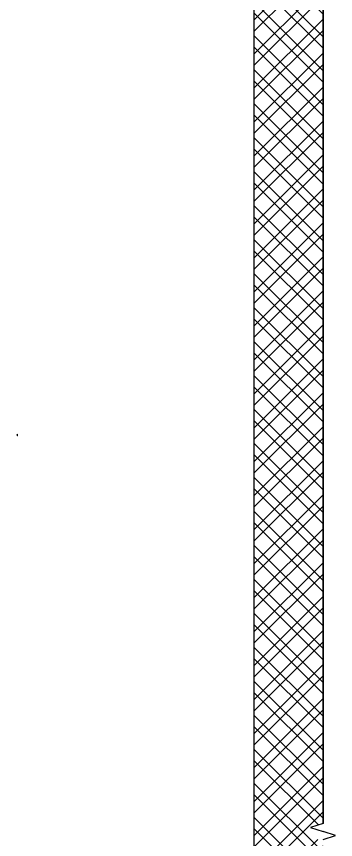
# Model space of a CAD drawing. Header units: millimetres. Extents: x -420 to 46222, y -4716 to 36443.
# Drawn here: x 40531 to 41637, y -1440 to 1415 of the extents above; entities that cross this region are included whole.
import ezdxf

# ---------------------------------------------------------------- set-up
doc = ezdxf.new("R2010")
doc.units = ezdxf.units.MM
for name, color, linetype, lineweight in [('AA_Linii', 7, 'Continuous', 9), ('AA_Oformlenie', 7, 'Continuous', 9), ('AA_Vinoska', 7, 'Continuous', 9), ('AF_Stena', 7, 'Continuous', 20), ('AF_Stena_Опалубка', 253, 'Continuous', 20), ('Gen_Text', 7, 'Continuous', 9)]:
    doc.layers.add(name, color=color, linetype=linetype, lineweight=lineweight)
doc.styles.add('ISOCPEUR_7', font='isocpeur.ttf', dxfattribs={"width": 0.85, "height": 62.5})

# ---------------------------------------------------------------- blocks, each defined once
blk = doc.blocks.new('011_Прямоугольник обрыва _ЭлУзла_ - 011_Прямоугольник обрыва _ЭлУзла_-4189075-2-2 Армирование')
at = {"layer": 'AA_Oformlenie'}
blk.add_line((3660.8, 2288.2), (3660.8, -1384.8), dxfattribs=at)

msp = doc.modelspace()

# ---------------------------------------------------------------- hatches: boundary and pattern name
at = {"layer": 'AA_Oformlenie'}
h = msp.add_hatch(dxfattribs=at)
h.set_pattern_fill('FP_16', color=250, style=0, pattern_type=2)
h.set_pattern_definition([(135, (42073.945, 825), (-58.9331, -58.9331), []), (135, (42113.23, 825), (-58.9331, -58.9331), [])])
h.paths.add_polyline_path([(41594.0101, -3277.2851), (41594.0101, -1440.4638), (41573.9323, -1440.4638), (41573.9323, -1412.9638), (41594.0101, -1412.9638), (41550.685, -1398.8867), (41594.0101, -1384.8095), (41594.0101, 2288.1787), (41573.9323, 2288.1787), (41573.9323, 2315.6787), (41594.0101, 2315.6787), (41550.685, 2329.7559), (41594.0101, 2343.8331), (41594.0101, 3800), (41354.0101, 3800), (41354.0101, -3277.2851)])
at = {"layer": 'AF_Stena', "lineweight": 9}
h = msp.add_hatch(dxfattribs=at)
h.set_pattern_fill('FP_14', color=256, style=0, pattern_type=2)
h.set_pattern_definition([(45, (42073.945, 825), (-58.9331, 58.9331), []), (45, (42113.23, 825), (-58.9331, 58.9331), [])])
h.paths.add_polyline_path([(41594.0101, -3277.2851), (41594.0101, -1440.4638), (41573.9323, -1440.4638), (41573.9323, -1412.9638), (41594.0101, -1412.9638), (41550.685, -1398.8867), (41594.0101, -1384.8095), (41594.0101, 2288.1787), (41573.9323, 2288.1787), (41573.9323, 2315.6787), (41594.0101, 2315.6787), (41550.685, 2329.7559), (41594.0101, 2343.8331), (41594.0101, 4180), (41354.0101, 4180), (41354.0101, -3277.2851)])

# ---------------------------------------------------------------- linework, layer by layer
at = {"layer": 'AA_Linii'}
msp.add_line((41594.0101, -1384.8095), (41594.0101, 2288.1787), dxfattribs=at)
at = {"layer": 'AA_Vinoska'}
for p, q in [((41594.0101, -1384.8095), (41550.685, -1398.8867)), ((41550.685, -1398.8867), (41594.0101, -1412.9638)), ((41637.3113, -1426.7138), (41594.0101, -1412.9638)), ((41594.0101, -1440.4638), (41637.3113, -1426.7138))]:
    msp.add_line(p, q, dxfattribs=at)
at = {"layer": 'AF_Stena_Опалубка'}
msp.add_line((41354.0101, 4180), (41354.0101, -3277.2851), dxfattribs=at)

# ---------------------------------------------------------------- block references
at = {"layer": 'AA_Oformlenie'}
msp.add_blockref('011_Прямоугольник обрыва _ЭлУзла_ - 011_Прямоугольник обрыва _ЭлУзла_-4189075-2-2 Армирование', (37933.187, 0), dxfattribs=at)

# ---------------------------------------------------------------- texts
at = {"layer": 'Gen_Text', "insert": (40525.7123, 21.066), "char_height": 62.5, "width": 18.739445, "attachment_point": 1, "style": 'ISOCPEUR_7'}
msp.add_mtext('\\fISOCPEUR|b0|i0|c204|p34|;\\W.85;.', dxfattribs=at)

doc.saveas('drawing.dxf')
